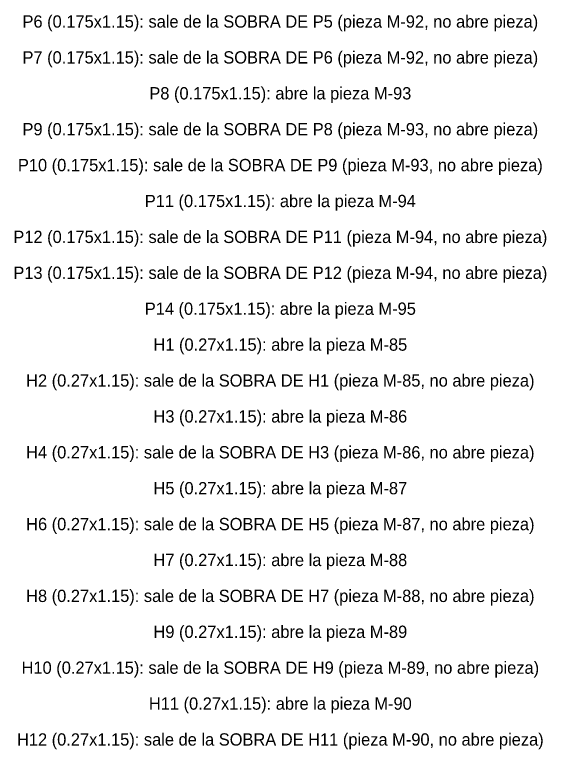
# Model space of a CAD drawing. Header units: metres. Extents: x 478.4 to 564, y -144.7 to -79.7.
# Drawn here: x 550.39 to 556.02, y -96.91 to -89.14 of the extents above; entities that cross this region are included whole.
import ezdxf
from ezdxf.enums import TextEntityAlignment as Align

# ---------------------------------------------------------------- set-up
doc = ezdxf.new("R2010")
doc.units = ezdxf.units.M
doc.layers.add('ESCALERA-REGADERA-ZOCLO-TEXTO', color=7, linetype='Continuous')

msp = doc.modelspace()

# ---------------------------------------------------------------- texts
at = {"layer": 'ESCALERA-REGADERA-ZOCLO-TEXTO'}
for s, p in [('P6 (0.175x1.15): sale de la SOBRA DE P5 (pieza M-92, no abre pieza)', (553.2022, -89.2104)), ('P7 (0.175x1.15): sale de la SOBRA DE P6 (pieza M-92, no abre pieza)', (553.2022, -89.5904)), ('P8 (0.175x1.15): abre la pieza M-93', (553.2022, -89.9704)), ('P9 (0.175x1.15): sale de la SOBRA DE P8 (pieza M-93, no abre pieza)', (553.2022, -90.3504)), ('P10 (0.175x1.15): sale de la SOBRA DE P9 (pieza M-93, no abre pieza)', (553.2022, -90.7304)), ('P11 (0.175x1.15): abre la pieza M-94', (553.2022, -91.1104)), ('P12 (0.175x1.15): sale de la SOBRA DE P11 (pieza M-94, no abre pieza)', (553.2022, -91.4904)), ('P13 (0.175x1.15): sale de la SOBRA DE P12 (pieza M-94, no abre pieza)', (553.2022, -91.8704)), ('P14 (0.175x1.15): abre la pieza M-95', (553.2022, -92.2504)), ('H1 (0.27x1.15): abre la pieza M-85', (553.2022, -92.6304)), ('H2 (0.27x1.15): sale de la SOBRA DE H1 (pieza M-85, no abre pieza)', (553.2022, -93.0104)), ('H3 (0.27x1.15): abre la pieza M-86', (553.2022, -93.3904)), ('H4 (0.27x1.15): sale de la SOBRA DE H3 (pieza M-86, no abre pieza)', (553.2022, -93.7704)), ('H5 (0.27x1.15): abre la pieza M-87', (553.2022, -94.1504)), ('H6 (0.27x1.15): sale de la SOBRA DE H5 (pieza M-87, no abre pieza)', (553.2022, -94.5304)), ('H7 (0.27x1.15): abre la pieza M-88', (553.2022, -94.9104)), ('H8 (0.27x1.15): sale de la SOBRA DE H7 (pieza M-88, no abre pieza)', (553.2022, -95.2904)), ('H9 (0.27x1.15): abre la pieza M-89', (553.2022, -95.6704)), ('H10 (0.27x1.15): sale de la SOBRA DE H9 (pieza M-89, no abre pieza)', (553.2022, -96.0504)), ('H11 (0.27x1.15): abre la pieza M-90', (553.2022, -96.4304)), ('H12 (0.27x1.15): sale de la SOBRA DE H11 (pieza M-90, no abre pieza)', (553.2022, -96.8104))]:
    msp.add_text(s, height=0.13, dxfattribs=at).set_placement(p, align=Align.MIDDLE_CENTER)

doc.saveas('drawing.dxf')
